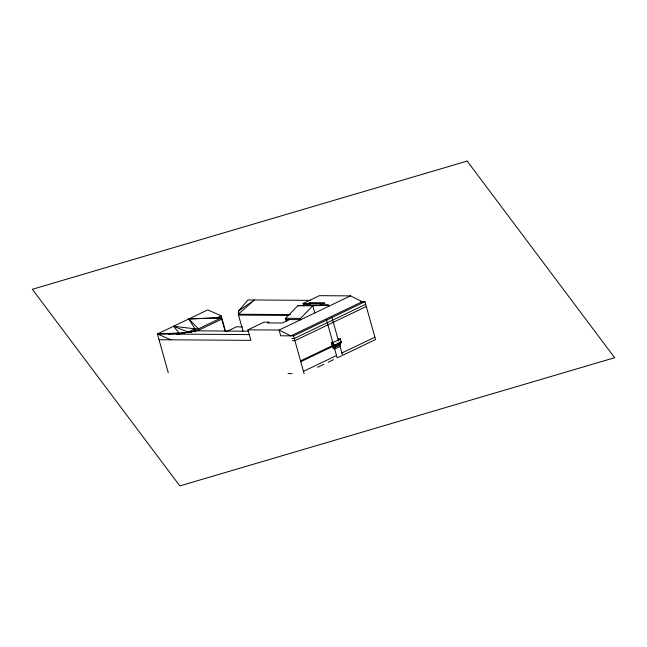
<?xml version="1.0" encoding="UTF-8"?>
<svg xmlns="http://www.w3.org/2000/svg" width="647" height="647" viewBox="0 0 647 647"><rect width="100%" height="100%" fill="white"/><g stroke="black" fill="none" stroke-linecap="round" stroke-linejoin="round"><path stroke-width="0.97" d="M339.651 342.198L341.252 342.206L340.33 344.811L333.148 348.256L334.062 345.652L341.244 342.214M333.731 347.973L334.645 345.369M335.688 347.035L336.545 344.43M286.427 321.494L285.545 318.34L297.863 305.675L313.528 304.955L328.441 305.06L328.781 306.266M285.545 318.34L300.459 318.445L312.784 305.78L328.441 305.06M168.269 372.785L157.423 333.965L207.711 309.905L221.161 315.744L225.552 331.474M195.831 332L194.941 328.83L188.827 318.939L216.81 317.823L221.161 315.744M184.306 333.181L176.607 334.103L188.099 332.105L194.941 328.83L198.403 328.854L221.379 317.855L225.205 331.555M219.778 317.863L221.517 317.03M191.027 332.162L195.305 330.116L198.758 330.14L221.735 319.141M193.865 331.709L195.669 330.843L248.699 331.215M226.248 331.693L236.381 326.84L242.439 326.881M159.033 339.724L250.899 340.362L247.955 329.833L264.065 322.125L269.039 322.157L267.494 322.902L282.343 322.999L289.492 319.578M303.855 306.128L303.111 303.443L319.359 295.663L350.488 295.881L362.239 301.696L290.835 335.866L279.083 330.051L247.955 329.833M303.111 303.443L308.085 303.475L309.776 302.667L324.624 302.772L320.152 304.907M303.346 304.284L308.32 304.325L310.01 303.516L324.859 303.621M350.488 295.881L279.083 330.051L280.693 335.793L293.576 335.882L364.981 301.72L375.551 339.554L342.53 355.357L339.675 345.126M365.701 304.3L294.296 338.47L291.708 338.454M366.315 306.5L294.911 340.662L292.323 340.645M338.074 339.4L340.322 339.101L333.132 342.53M300.37 360.969L332.995 345.361M341.195 342.061L334.014 345.498L332.372 345.482M300.79 361.705L332.647 346.46M336.003 344.859L338.219 343.8L338.721 345.587L339.578 342.983M334.693 349.065L340.055 346.493M303.492 371.354L336.505 355.551M341.867 352.987L374.888 337.184M317.54 367.318L323.783 364.334M328.247 362.191L333.601 359.635M338.066 357.508L341.64 355.801M176.607 334.103L195.669 330.843M168.39 334.046L191.989 332.129M170.873 339.804L157.423 333.965L179.057 332.995L173.533 326.258L194.941 328.83M310.649 300.37L248.011 299.933L238.638 310.948L238.282 314.232L243.021 331.183M360.395 301.688L364.981 301.72M297.863 305.675L312.784 305.78L314.79 312.962M290.487 314.596L238.282 314.232L254.441 299.973L238.638 310.948L238.525 315.081L288.716 315.429M216.81 317.823L221.379 317.855L188.827 318.939L198.403 328.854L198.758 330.14M285.885 319.553L300.798 319.658L300.459 318.445M157.423 333.965L249.289 334.604M338.656 338.656L338.777 339.085M340.613 342.489L339.748 345.094L339.246 343.306M331.547 342.522L333.254 342.506M335.963 344.714L335.106 347.318L334.604 345.522M332.412 345.635L334.062 345.652M288.044 373.61L292.072 373.642M173.533 326.258L188.099 332.105M341.212 342.312L340.201 338.664L340.257 339.125M339.837 343.023L340.33 344.811M331.96 317.515L338.486 340.88M334.127 345.619L333.019 342.101L334.038 345.773M326.598 320.087L333.003 343.015M334.313 347.698L337.168 357.92M332.469 345.635L331.426 342.093L333.148 348.256M309.776 302.667L310.552 305.457M308.085 303.475L308.32 304.325M293.576 335.882L304.147 373.723M339.052 343.266L338.13 345.87L337.402 343.25L339.052 343.266M467.158 161.079L32.35 289.29L179.834 485.921L614.65 357.718L467.158 161.079"/></g></svg>
